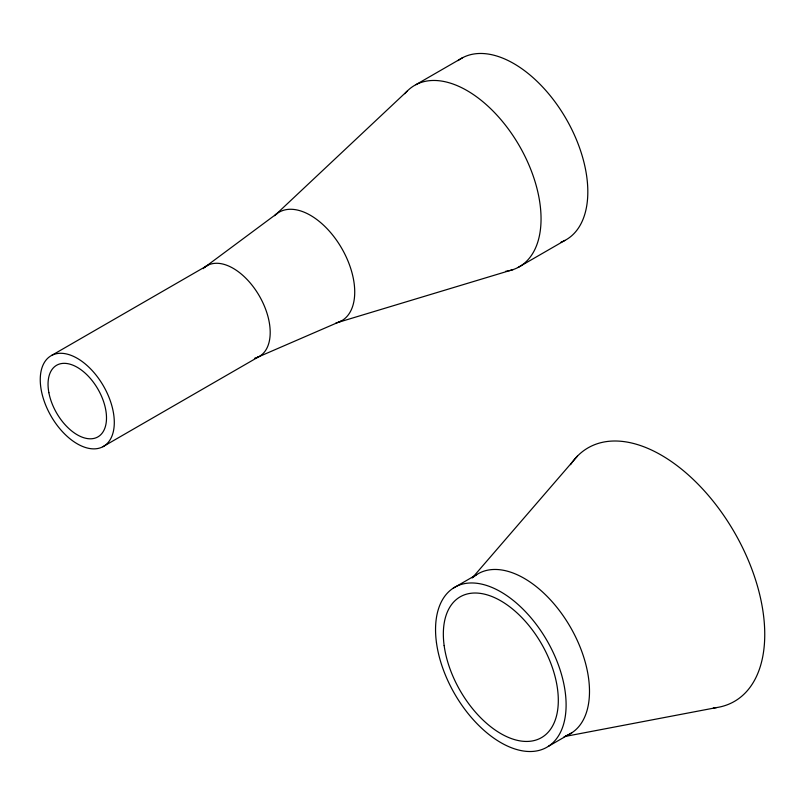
<?xml version="1.0" encoding="UTF-8"?>
<svg xmlns="http://www.w3.org/2000/svg" width="805" height="805" viewBox="0 0 805 805"><rect width="100%" height="100%" fill="white"/><g stroke="black" fill="none" stroke-linecap="round" stroke-linejoin="round"><path stroke-width="1.21" d="M472.223 577.99L577.507 456.033M274.586 215.71L407.099 91.217M205.285 266.847L277.061 213.546M415.833 84.716L462.593 57.719M51.691 355.397L207.579 265.398M102.859 446.745A52.355 30.228 60 0 0 87.654 366.034A52.355 30.228 60 0 0 41.307 390.445A52.355 30.228 60 0 0 102.859 446.745L258.747 356.746M518.179 267.411L564.939 240.413M453.245 588.163L476.63 574.659M548.416 746.316L571.802 732.812M256.252 357.823L341.038 321.104M338.05 322.403L513.167 269.564M564.114 736.635L716.702 707.555M458.005 60.617A104.72 60.456 60 0 1 566.831 120.056A104.72 60.456 60 0 1 560.964 242.194M203.212 268.649A52.355 30.228 60 0 1 259.542 296.29A52.355 30.228 60 0 1 254.481 358.336M275.38 214.935A62.649 36.175 60 0 1 342.447 249.6A62.649 36.175 60 0 1 335.927 323.016M404.835 93.712A104.72 60.456 60 0 1 518.651 144.618A104.72 60.456 60 0 1 508.901 270.752M507.794 270.973A104.72 60.456 60 0 1 505.55 271.325M473.058 577.376A92.323 53.301 60 0 1 569.89 626.25A92.323 53.301 60 0 1 565.824 735.84M570.544 464.676A146.379 84.515 60 0 1 733.506 530.777A146.379 84.515 60 0 1 713.371 707.977M48.874 392.679A41.337 23.868 60 0 0 97.475 437.125A41.337 23.868 60 0 0 85.471 373.409A41.337 23.868 60 0 0 48.874 392.679M444.149 645.58A81.295 46.932 60 0 0 537.468 739.533A81.295 46.932 60 0 0 520.865 616.59A81.295 46.932 60 0 0 444.149 645.58M436.461 642.652A92.323 53.301 60 0 0 542.439 749.344A92.323 53.301 60 0 0 523.582 609.727A92.323 53.301 60 0 0 436.461 642.652"/></g></svg>
